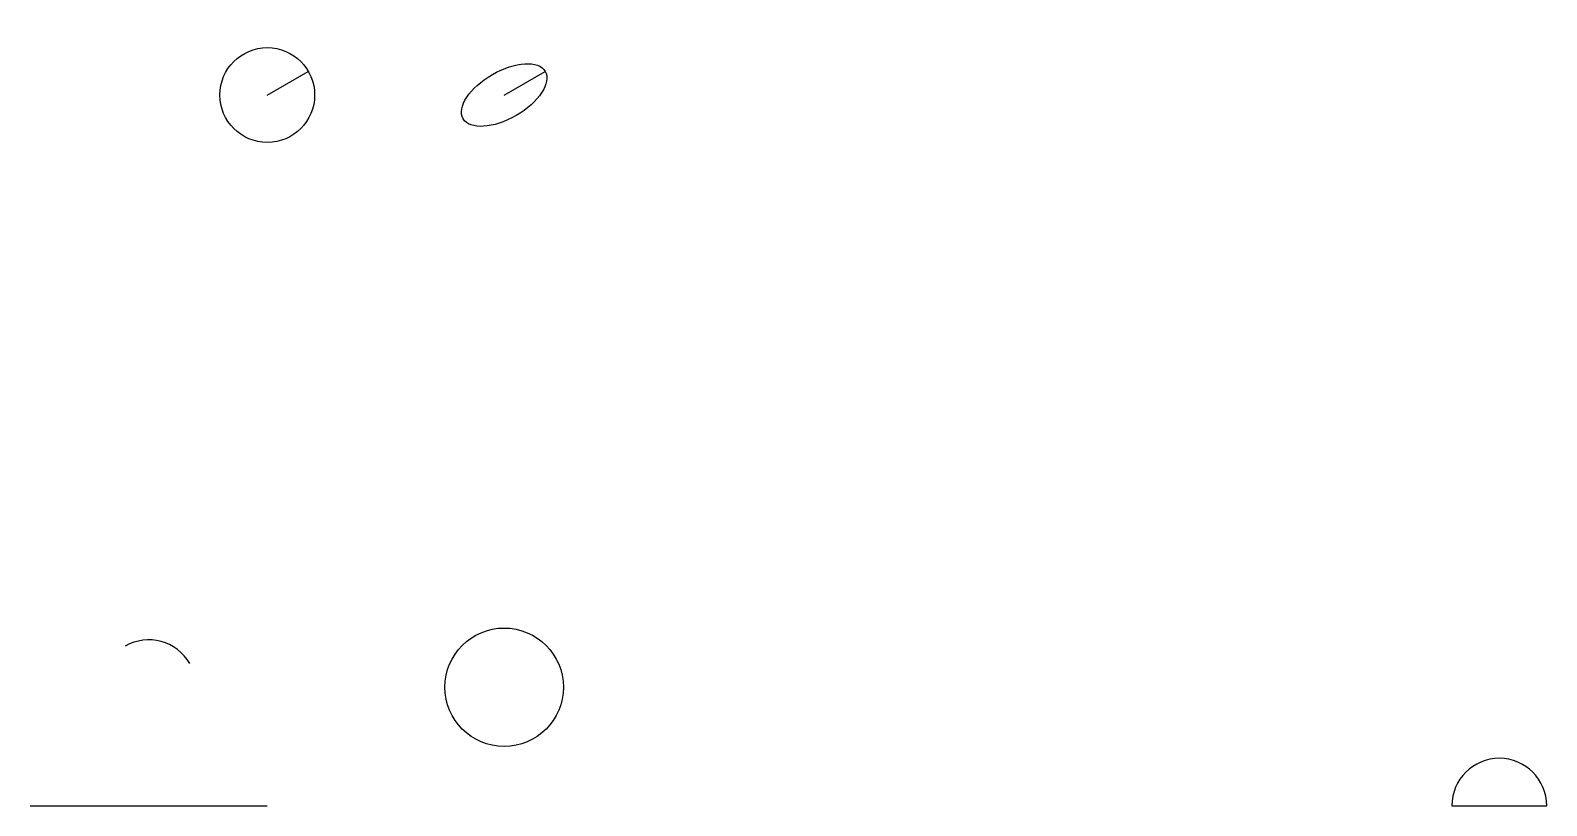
# Model space of a CAD drawing. Extents: x 0 to 640, y 0 to 327.
import ezdxf

# ---------------------------------------------------------------- set-up
doc = ezdxf.new("R2010")
doc.units = 0
doc.layers.add('BLOCURI', color=7, linetype='Continuous')
doc.layers.add('TAIERE', color=7, linetype='Continuous')

# ---------------------------------------------------------------- blocks, each defined once
blk = doc.blocks.new('BLK')
blk.add_line((0, 0), (10, 0))
blk.add_circle((0, 0), 10)

msp = doc.modelspace()

# ---------------------------------------------------------------- linework, layer by layer
at = {"layer": 'TAIERE'}
msp.add_line((0, 0), (100, 0), dxfattribs=at)
msp.add_lwpolyline([(600, 0), (640, 0, 1)], format="xyb", close=True, dxfattribs=at)
msp.add_circle((200, 50), 25, dxfattribs=at)
msp.add_arc((50, 50), 20, 30, 120, dxfattribs=at)

# ---------------------------------------------------------------- block references
at = {"layer": 'BLOCURI', "xscale": 2, "yscale": 2, "rotation": 30}
msp.add_blockref('BLK', (100, 300), dxfattribs=at)
at = {"layer": 'BLOCURI', "xscale": 2, "rotation": 30}
msp.add_blockref('BLK', (200, 300), dxfattribs=at)

doc.saveas('drawing.dxf')
